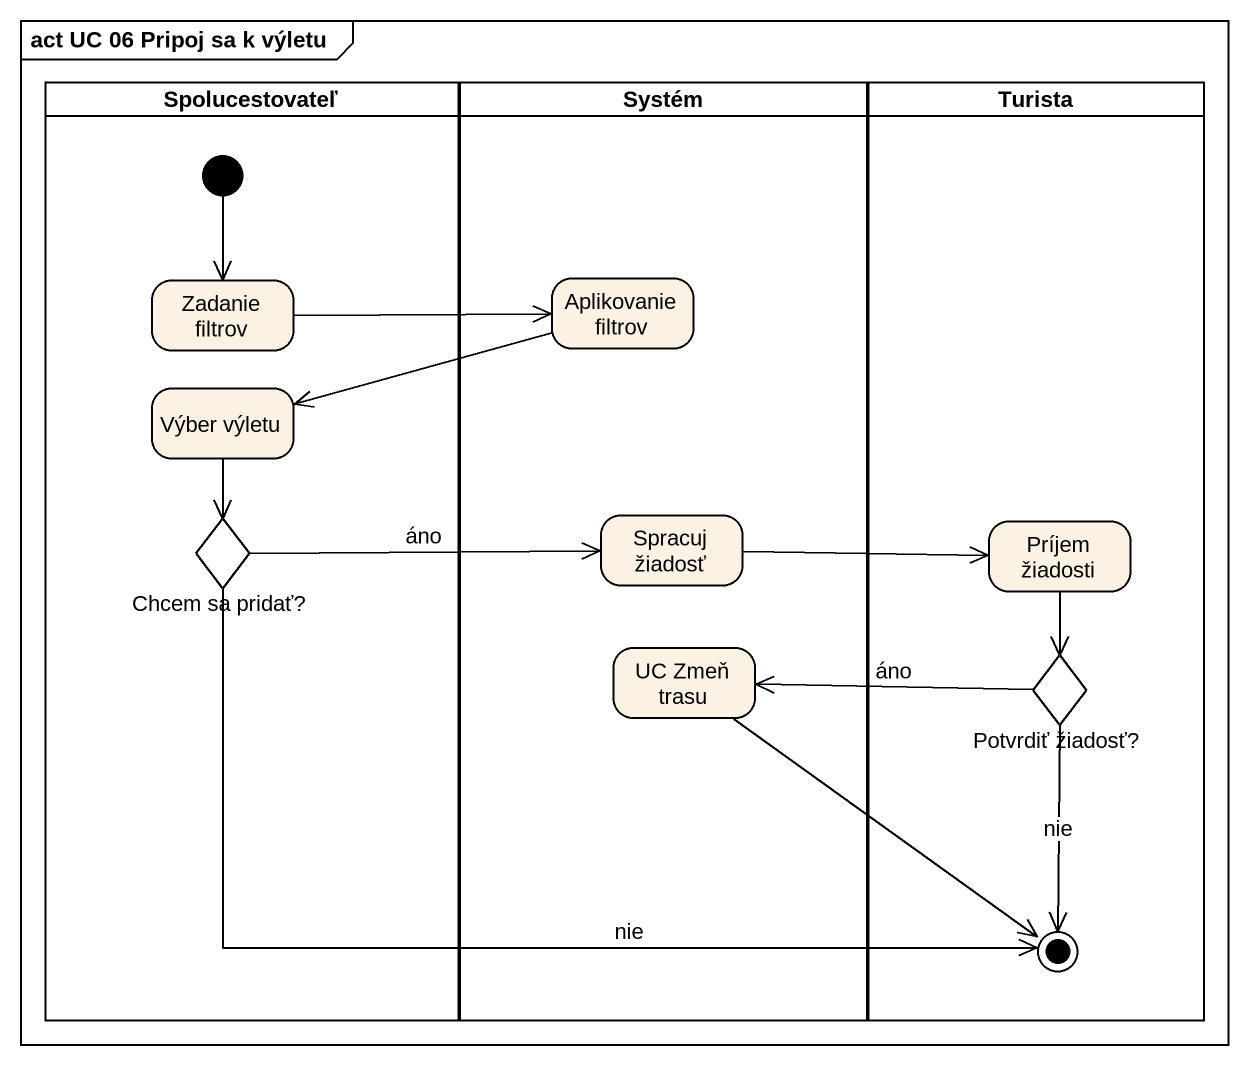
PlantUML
@startuml
mainframe act UC 06 Pripoj sa k výletu
hide empty description
state Spolucestovateľ <<partition>> {
  state "Zadanie filtrov" as Zadanie_filtrov
  state "Výber výletu" as Výber_výletu
  state "Chcem sa pridať?" as Chcem_sa_pridať <<choice>>
  [*] --> Zadanie_filtrov
}
state Systém <<partition>> {
  state "Aplikovanie filtrov" as Aplikovanie_filtrov
  state "Spracuj žiadosť" as Spracuj_žiadosť
  state "UC Zmeň trasu" as UC_Zmeň_trasu
}
state Turista <<partition>> {
  state "Príjem žiadosti" as Príjem_žiadosti
  state "Potvrdiť žiadosť?" as Potvrdiť_žiadosť <<choice>>
  state final1 <<end>>
}
Zadanie_filtrov -right-> Aplikovanie_filtrov
Aplikovanie_filtrov -left-> Výber_výletu
Výber_výletu --> Chcem_sa_pridať
Chcem_sa_pridať -right-> Spracuj_žiadosť : áno
Chcem_sa_pridať -right-> final1 : nie
Spracuj_žiadosť -right-> Príjem_žiadosti
Príjem_žiadosti --> Potvrdiť_žiadosť
UC_Zmeň_trasu --> final1
Potvrdiť_žiadosť -left-> UC_Zmeň_trasu : áno
Potvrdiť_žiadosť --> final1 : nie
@enduml
